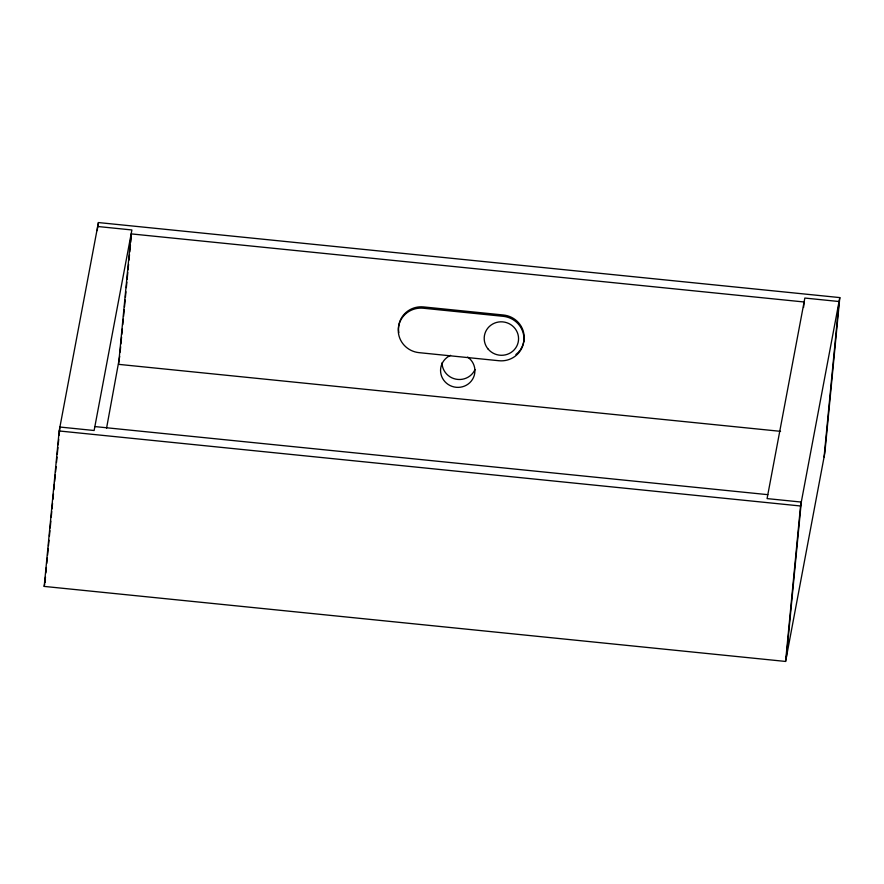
<?xml version="1.0" encoding="UTF-8"?>
<svg xmlns="http://www.w3.org/2000/svg" width="884" height="884" viewBox="0 0 884 884"><rect width="100%" height="100%" fill="white"/><g stroke="black" fill="none" stroke-linecap="round" stroke-linejoin="round"><path stroke-width="1.33" d="M523.836 340.826A22.929 22.299 10.7 0 0 503.162 316.317L423.314 308.229A22.929 22.299 10.7 0 0 398.364 328.13A22.929 22.299 10.7 0 0 419.038 352.65L498.885 360.727A22.929 22.299 10.7 0 0 523.836 340.826L523.858 340.583M44.2 586.412L59.173 430.972L98.411 222.558L839.8 297.588L824.827 453.028L785.589 661.442L44.2 586.412L44.697 583.794M45.471 577.031L44.94 582.479L45.449 579.771M45.858 572.942L46.388 567.484M46.775 563.395L47.305 557.937M47.57 555.218L48.222 548.4M48.487 545.671L49.007 540.212M49.405 536.124L49.935 530.665M50.189 527.947L50.852 521.129M51.239 517.029L51.769 511.582M52.034 508.852L52.554 503.394M52.952 499.305L53.471 493.858M53.869 489.769L54.388 484.31M54.653 481.581L55.316 474.763M55.57 472.034L56.101 466.586M56.499 462.498L57.018 457.039M57.283 454.31L57.935 447.492M58.2 444.762L58.731 439.315M59.117 435.226L59.913 427.038L94.124 430.508L131.893 229.962L97.671 226.492L97.284 230.58M98.025 226.658L98.411 222.558M119.727 356.296L106.566 428.165M120.125 352.175L120.655 346.683M120.92 343.942L121.572 337.069M121.837 334.329L122.368 328.837M122.765 324.715L123.296 319.223M123.561 316.472L124.224 309.61M124.489 306.858L125.152 299.996M125.418 297.245L125.937 291.753M126.335 287.632L126.865 282.14M127.13 279.399L127.793 272.526M128.058 269.786L128.589 264.294M128.987 260.172L129.506 254.68M129.771 251.929L130.434 245.067M130.699 242.315L131.23 236.824M803.567 307.477L804.097 301.985L131.152 233.884L118.589 364.352L780.55 431.337M785.589 661.442L800.55 505.991L839.8 297.588M786.329 657.508L801.291 502.068L767.08 498.598L804.838 298.052L839.06 301.521L824.087 456.962M94.864 426.574L767.82 494.664M59.173 430.972L800.55 505.991M398.839 332.649A22.929 22.299 10.7 0 1 423.558 306.925L503.405 315.002A22.929 22.299 10.7 0 1 520.51 349.512M519.958 350.307A22.929 22.299 10.7 0 1 518.72 351.832M518.057 352.561A22.929 22.299 10.7 0 1 515.88 354.539M467.68 357.081A17.205 16.73 10.7 0 1 469.813 382.673A17.205 16.73 10.7 0 1 443.602 380.021A17.205 16.73 10.7 0 1 450.575 355.357M474.995 369.567A17.205 16.73 10.7 0 1 442.033 362.794M488.145 349.103A17.205 16.73 10.7 0 0 517.494 344.539A17.205 16.73 10.7 0 0 498.499 322.019A17.205 16.73 10.7 0 0 488.145 349.103"/></g></svg>
